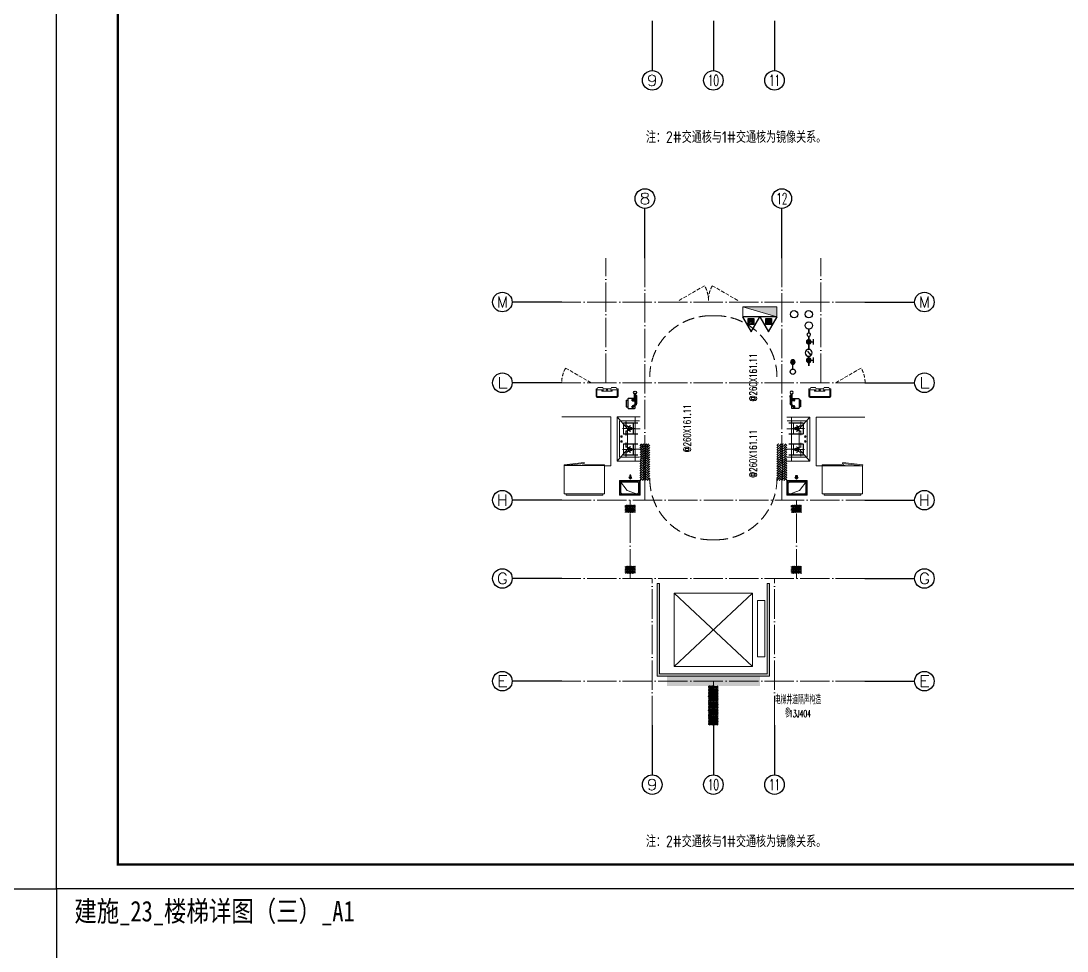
# Model space of a CAD drawing. Extents: x -518115 to 389031, y -231062 to 1628073.
# Drawn here: x 132100 to 153490, y -6181 to 12831 of the extents above; entities that cross this region are included whole.
import ezdxf
from ezdxf.enums import TextEntityAlignment as Align

# ---------------------------------------------------------------- set-up
doc = ezdxf.new("R2010")
doc.units = 0
doc.header["$LTSCALE"] = 1000
doc.header["$MEASUREMENT"] = 0
doc.linetypes.add('DASH', pattern=[0.35, 0.25, -0.1])
doc.linetypes.add('DOTE', pattern=[2.42, 2, -0.2, 0.02, -0.2])
for name, color, linetype, lineweight in [('3.5方案汇报，与郭总、侯月琴确定户型_t8$0$STAIR', 2, 'Continuous', 18), ('DOTE', 19, 'DOTE', 9), ('EQUIP_消火栓', 242, 'Continuous', 18), ('LVTRY', 1, 'Continuous', 13), ('PUB_HATCH', 8, 'Continuous', 9), ('STAIR', 2, 'Continuous', 18), ('WINDOW', 144, 'Continuous', 15), ('填充', 251, 'Continuous', 5), ('平面-空调预留孔', 173, 'Continuous', 15), ('立面-洞口示意', 152, 'Continuous', 13)]:
    doc.layers.add(name, color=color, linetype=linetype, lineweight=lineweight)
for name, color, linetype in [('AH-FURNITURE', 1, 'Continuous'), ('AXIS', 3, 'Continuous'), ('AXIS_TEXT', 4, 'Continuous'), ('EQUIP_地漏', 7, 'Continuous'), ('EQUIP_消防', 7, 'Continuous'), ('PUB_TEXT', 4, 'Continuous'), ('text', 7, 'Continuous'), ('VPIPE-凝结', 150, 'Continuous'), ('VPIPE-废水', 31, 'Continuous'), ('VPIPE-消防', 1, 'TG_X'), ('VPIPE-给水', 3, 'TG_J'), ('保温', 6, 'Continuous'), ('图框', 140, 'Continuous'), ('导图字', 7, 'Continuous'), ('建筑-排气道', 9, 'Continuous'), ('污水', 3, 'Continuous'), ('给水', 4, 'Continuous')]:
    doc.layers.add(name, color=color, linetype=linetype)
doc.layers.add('yichutu', color=7, linetype='Continuous', true_color=0xffffff, plot=False)
doc.styles.add('_TCH_AXIS', font='COMPLEX', dxfattribs={"bigfont": 'GBCBIG'})
doc.styles.add('_TCH_DIM', font='SIMPLEX.shx', dxfattribs={"width": 0.7, "bigfont": 'GBCBIG.shx'})
doc.styles.add('COMPLEX', font='COMPLEX')
doc.styles.get("Standard").update_dxf_attribs({"font": 'gbenor.shx', "bigfont": 'gbcbig.shx'})
doc.styles.add('TG_LINETYPE', font='SIMPLEX', dxfattribs={"width": 0.8, "height": 3, "bigfont": 'HZTXT'})
doc.styles.add('黑体', font='')
doc.styles.get('黑体').set_extended_font_data('SimHei')
doc.linetypes.add('TG_J', pattern='A,2,-0.22,["J",TG_LINETYPE,S=0.1,R=0,X=-0.18,Y=-0.15],0', length=2.22)
doc.linetypes.add('TG_X', pattern='A,4,-0.3,["X",TG_LINETYPE,S=0.1,R=0,X=-0.23,Y=-0.15],0', length=4.3)
pattern_1 = [(90, (-286858.231, -369288.734), (-16.49778, 1e-15), [9.525, -19.05]), (210, (-286858.231, -369288.734), (8.24889, -14.2874966), [9.525, -19.05]), (150, (-286858.231, -369279.209), (-8.24889, -14.2874966), [9.525, -19.05])]
pattern_2 = [(45, (-286858.23, -369288.734), (0, 47.4157523), [100.584, -33.528]), (135, (-286834.524, -369265.026), (3e-15, 47.4157523), [100.584, -33.528])]

# ---------------------------------------------------------------- blocks, each defined once
blk = doc.blocks.new('yct-841-594-84100-59399.9999999999-100-1000.0')
at = {"layer": 'yichutu', "color": 7, "true_color": 0xffffff}
blk.add_lwpolyline([(0, 0), (0, 59400), (84100, 59400), (84100, 0)], close=True, dxfattribs=at)
blk = doc.blocks.new('$TwtSys$00000434')
for p, q in [((-0.5, 0.5), (-0.5, -0.5)), ((-0.5, -0.5), (0.5, 0.5)), ((0.5, 0.5), (-0.5, 0.5)), ((0.5, -0.5), (0.5, 0.5)), ((-0.5, -0.5), (0.5, -0.5))]:
    blk.add_line(p, q)
blk.add_solid([(0.5, -0.5), (0.5, 0.5), (-0.5, -0.5)])
blk = doc.blocks.new('$TwtSys$00000546')
h = blk.add_hatch()
h.set_pattern_fill('ANSI31', color=1, scale=200, style=0)
h.set_pattern_definition([(45, (-38543.802, -6670.83), (-17.67767, 17.67767), [])])
h.paths.add_polyline_path([(-65, 174), (65, 174), (65, 44), (-65, 44)])
at = {"color": 1}
for points in [[(0, 344), (-198, 0), (198, 0)], [(-65, 174), (65, 174), (65, 44), (-65, 44)]]:
    blk.add_lwpolyline(points, close=True, dxfattribs=at)
blk = doc.blocks.new('A$C60D053AF')
at = {"layer": 'AH-FURNITURE', "color": 8}
for p, q in [((233, -90), (128, -90)), ((233, -110), (128, -110)), ((193, -71), (328, -71)), ((193, -91), (328, -91)), ((245, -129), (245, -122)), ((265, -129), (265, -122)), ((342, -97), (370, -143)), ((356, -83), (384, -129)), ((255, -281), (255, -251)), ((255, -281), (393, -281)), ((393, -281), (393, -251))]:
    blk.add_line(p, q, dxfattribs=at)
for points in [[(170, -68, 1), (170, -94), (193, -94), (193, -68)], [(234, -251), (414, -251, 0.414214), (424, -241), (424, -111, 0.414214), (414, -101), (234, -101, 0.414214), (224, -111), (224, -241, 0.414214)], [(268, -122), (268, -107, 0.414214), (248, -87), (233, -87), (233, -113), (242, -113), (242, -122)], [(242, -152, 1), (268, -152), (268, -129), (242, -129)], [(384, -161, 1), (402, -143), (386, -127), (368, -145)]]:
    blk.add_lwpolyline(points, format="xyb", close=True, dxfattribs=at)
for centre, radius in [((100, -100), 30), ((255, -152), 15), ((255, -152), 10), ((393, -152), 15), ((393, -152), 10)]:
    blk.add_circle(centre, radius, dxfattribs=at)
for radius in [40, 20]:
    blk.add_arc((328, -111), radius, 45, 90, dxfattribs=at)
blk = doc.blocks.new('A-Kitchen-7')
at = {"layer": 'LVTRY'}
for p, q in [((-519, 780), (-7, 834)), ((-4, 811), (-515, 756)), ((-29, 767), (-35, 806)), ((-7, 834), (-4, 811)), ((-515, 756), (-519, 780)), ((515, 756), (-515, 756)), ((-515, 756), (-515, 40)), ((-486, 761), (-485, 756)), ((-29, 767), (-112, 756)), ((515, 780), (0, 780)), ((0, 756), (0, 780)), ((515, 756), (515, 780)), ((515, 40), (515, 756)), ((-515, 40), (515, 40))]:
    blk.add_line(p, q, dxfattribs=at)
blk.add_lwpolyline([(-469, 40), (-469, 0), (469, 0), (469, 40)], close=True, dxfattribs=at)
blk = doc.blocks.new('*U70')
h = blk.add_hatch(color=5)
h.set_gradient(color1=(0, 0, 255), rotation=180, tint=1)
h.paths.add_polyline_path([(0, 0), (-6.35, -6.35), (-6.35, -2.159), (-15, -2.159), (-15, 2.159), (-6.35, 2.159), (-6.35, 6.35)])
at = {"color": 0, "linetype": 'Continuous'}
blk.add_lwpolyline([(0, 0), (-6.35, -6.35), (-6.35, -2.159), (-15, -2.159), (-15, 2.159), (-6.35, 2.159), (-6.35, 6.35)], close=True, dxfattribs=at)
blk = doc.blocks.new('sgrsefv')
at = {"layer": 'PUB_HATCH'}
blk.add_hatch(color=256, dxfattribs=at).paths.add_polyline_path([(1112933, 840916), (1112933, 840646), (1113073, 840646), (1113073, 840661), (1112968, 840661), (1112948, 840681), (1112948, 840881), (1112968, 840901), (1113288, 840901), (1113308, 840881), (1113308, 840681), (1113288, 840661), (1113183, 840661), (1113183, 840646), (1113323, 840646), (1113323, 840916)])
at = {"layer": 'LVTRY', "color": 1}
for p, q in [((1113073, 840661), (1113073, 840646)), ((1113183, 840661), (1113183, 840646))]:
    blk.add_line(p, q, dxfattribs=at)
for points in [[(1112918, 840931), (1113338, 840931), (1113338, 840631), (1112918, 840631)], [(1112933, 840916), (1113323, 840916), (1113323, 840646), (1112933, 840646)], [(1113288, 840661), (1112968, 840661), (1112948, 840681), (1112948, 840881), (1112968, 840901), (1113288, 840901), (1113308, 840881), (1113308, 840681), (1113288, 840661)]]:
    blk.add_lwpolyline(points, close=True, dxfattribs=at)
at = {"layer": '立面-洞口示意'}
blk.add_lwpolyline([(1112918, 840931), (1113182, 840837), (1113338, 840631)], dxfattribs=at)
at = {"layer": '建筑-排气道', "xscale": -5, "yscale": 5, "zscale": 5, "rotation": 270}
blk.add_blockref('*U70', (1113118, 840599), dxfattribs=at)
blk = doc.blocks.new('FRSDFDGDGDRGDR')
at = {"layer": '平面-空调预留孔'}
for p, q in [((699612, 775044), (699612, 775441)), ((699619, 775448), (699746, 775448)), ((699746, 775448), (699746, 775355)), ((699720, 775342), (699720, 775143)), ((699727, 775349), (699740, 775349)), ((699746, 775037), (699619, 775037)), ((699727, 775136), (699740, 775136)), ((699746, 775130), (699746, 775037))]:
    blk.add_line(p, q, dxfattribs=at)
blk.add_lwpolyline([(699766, 775167), (699793, 775154), (699793, 775057), (699766, 775044), (699766, 775018), (699619, 775018, -0.414214), (699593, 775044), (699593, 775441, -0.414214), (699619, 775468), (699766, 775468), (699766, 775441), (699793, 775428), (699793, 775332), (699766, 775318)], format="xyb", close=True, dxfattribs=at)
for centre, radius in [((699740, 775243), 15.8), ((699740, 775332), 10.6), ((699740, 775154), 10.6)]:
    blk.add_circle(centre, radius, dxfattribs=at)
for centre, start, end in [((699619, 775441), 90, 180), ((699727, 775342), 90, 180), ((699740, 775355), 270, 360), ((699619, 775044), 180, 270), ((699727, 775143), 180, 270), ((699740, 775130), 0, 90)]:
    blk.add_arc(centre, 6.6, start, end, dxfattribs=at)
blk = doc.blocks.new('A$C2705576B')
at = {"layer": '给水'}
h = blk.add_hatch(color=256, dxfattribs=at)
edge = h.paths.add_edge_path()
edge.add_arc((417, -1741), 47.2, 0, 360)
h = blk.add_hatch(color=256, dxfattribs=at)
edge = h.paths.add_edge_path()
edge.add_arc((795, -1741), 47.2, 0, 360)
for p, q in [((363, -1645), (472, -1645)), ((417, -1741), (417, -1645)), ((601, -1768), (525, -1704)), ((525, -1704), (564, -1715)), ((740, -1645), (849, -1645)), ((795, -1741), (795, -1645))]:
    blk.add_line(p, q, dxfattribs=at)
at = {"layer": '给水', "const_width": 35.4}
for points in [[(499, -1741), (302, -1741)], [(903, -1741), (641, -1741)], [(1053, -1741), (978, -1741)]]:
    blk.add_lwpolyline(points, dxfattribs=at)
at = {"layer": '给水'}
for centre, radius in [((417, -1741), 47.2), ((570, -1741), 70.8), ((795, -1741), 47.2), ((941, -1741), 37.5)]:
    blk.add_circle(centre, radius, dxfattribs=at)
blk = doc.blocks.new('$TwtSys$00000141')
at = {"color": 1}
for p, q in [((-47, 4), (-5, 46)), ((-47, 4), (-5, 46)), ((-44, -18), (18, 44)), ((-44, -18), (18, 44)), ((-33, -33), (33, 33)), ((-33, -33), (33, 33)), ((-16, -44), (44, 16)), ((-16, -44), (44, 16)), ((6, -46), (46, -6)), ((6, -46), (46, -6))]:
    blk.add_line(p, q, dxfattribs=at)
blk.add_circle((0, 0), 47, dxfattribs=at)
blk.add_circle((0, 0), 47, dxfattribs=at)
blk = doc.blocks.new('_AXISO')
blk.add_circle((0, 0), 0.5)
at = {"layer": 'AXIS_TEXT', "style": 'COMPLEX', "width": 1.041667}
blk.add_attdef('A', text='', height=0.56, dxfattribs=at).set_placement((-0.25, -0.28), (0.25, -0.28), align=Align.FIT)
blk = doc.blocks.new('A$C549D2611')
at = {"layer": '图框'}
blk.add_lwpolyline([(0, 0), (42050, 0), (42050, -29700), (0, -29700)], close=True, dxfattribs=at)
blk.add_lwpolyline([(0, 0), (42050, 0), (42050, -29700), (0, -29700)], close=True, dxfattribs=at)
at = {"layer": '图框', "const_width": 50}
blk.add_lwpolyline([(41550, -29200), (41550, -500), (1250, -500), (1250, -29200)], close=True, dxfattribs=at)

msp = doc.modelspace()

# ---------------------------------------------------------------- hatches: boundary and pattern name
at = {"layer": '保温', "linetype": 'ByBlock', "ltscale": 10}
h = msp.add_hatch(dxfattribs=at)
h.set_pattern_fill('AR-HBONE', color=251, scale=55)
h.set_pattern_definition(pattern_2)
h.paths.add_polyline_path([(144758.2, 3435.3), (144958.2, 3435.3), (144958.4, 4185), (144758.4, 4185)])
h = msp.add_hatch(dxfattribs=at)
h.set_pattern_fill('AR-HBONE', color=251, scale=55)
h.set_pattern_definition(pattern_2)
h.paths.add_polyline_path([(147758.3, 3435.3), (147558.3, 3435.3), (147558.2, 4185), (147758.2, 4185)])
at = {"layer": '保温', "linetype": 'Continuous', "ltscale": 10}
h = msp.add_hatch(dxfattribs=at)
h.set_pattern_fill('HEX', color=251, scale=10, angle=90, style=0)
h.set_pattern_definition(pattern_1)
h.paths.add_polyline_path([(144458.3, 2785), (144658.3, 2785), (144658.4, 2935), (144458.4, 2935)])
h = msp.add_hatch(dxfattribs=at)
h.set_pattern_fill('HEX', color=251, scale=10, angle=90, style=0)
h.set_pattern_definition(pattern_1)
h.paths.add_polyline_path([(148058.3, 2785), (147858.3, 2785), (147858.2, 2935), (148058.2, 2935)])
h = msp.add_hatch(dxfattribs=at)
h.set_pattern_fill('HEX', color=251, scale=10, angle=90, style=0)
h.set_pattern_definition(pattern_1)
h.paths.add_polyline_path([(144458.3, 1535), (144658.3, 1535), (144658.4, 1685), (144458.4, 1685)])
h = msp.add_hatch(dxfattribs=at)
h.set_pattern_fill('HEX', color=251, scale=10, angle=90, style=0)
h.set_pattern_definition(pattern_1)
h.paths.add_polyline_path([(148058.3, 1535), (147858.3, 1535), (147858.2, 1685), (148058.2, 1685)])
h = msp.add_hatch(dxfattribs=at)
h.set_pattern_fill('HEX', color=251, scale=10, angle=90, style=0)
h.set_pattern_definition([(90, (-357624.123, -520913.47), (-16.49778, 1e-15), [9.525, -19.05]), (210, (-357624.123, -520913.47), (8.24889, -14.2874966), [9.525, -19.05]), (150, (-357624.123, -520903.945), (-8.24889, -14.2874966), [9.525, -19.05])])
h.paths.add_polyline_path([(147208.3, -765), (147208.3, -565), (145308.3, -565), (145308.3, -765)])
h = msp.add_hatch(dxfattribs=at)
h.set_pattern_fill('HEX', color=251, scale=10, angle=90, style=0)
h.set_pattern_definition([(90, (-357624.123, -521413.47), (-16.49778, 1e-15), [9.525, -19.05]), (210, (-357624.123, -521413.47), (8.24889, -14.2874966), [9.525, -19.05]), (150, (-357624.123, -521403.945), (-8.24889, -14.2874966), [9.525, -19.05])])
h.paths.add_polyline_path([(146158.4, -1565), (146358.4, -1565), (146358.4, -765), (146158.4, -765)])
at = {"layer": '填充'}
h = msp.add_hatch(dxfattribs=at)
h.set_pattern_fill('隔热材料02', color=256, scale=100, style=0)
h.set_pattern_definition([(0, (-1027950.05, -609303.637), (0, 50), []), (0, (-1027950.05, -609286.97), (0, 50), []), (270, (-1027906.31, -609278.34), (50, -9e-15), [5.01775, -44.98225]), (270, (-1027943.767, -609278.34), (50, -9e-15), [5.01775, -44.98225]), (90, (-1027918.255, -609312.27), (-50, 3e-15), [5.01775, -44.98225]), (90, (-1027931.82, -609312.27), (-50, 3e-15), [5.01775, -44.98225]), (180, (-1027900.025, -609320.303), (-6e-15, -50), [50.02425, 0.02425]), (135, (-1027913.983, -609317.795), (3e-15, 49.99987405), [4.268, -66.44275]), (116.56505, (-1027867, -609314.777), (0.00011283, 49.99993342), [2.805, -108.9985]), (116.56505, (-1027917, -609314.777), (0.00011283, 49.99993342), [2.805, -108.9985]), (153.43495, (-1027858.965, -609320.303), (-0.0001128, 49.9999334), [5.61, -106.1935]), (153.43495, (-1027908.965, -609320.303), (-0.0001128, 49.9999334), [5.61, -106.1935]), (63.43495, (-1027868.255, -609307.25), (-0.00011283, 49.99993342), [26.714, -85.0895]), (63.43495, (-1027918.255, -609307.25), (-0.00011283, 49.99993342), [26.714, -85.0895]), (116.56505, (-1027856.308, -609278.339), (0.00011283, 49.99993342), [2.805, -108.9985]), (116.56505, (-1027906.308, -609278.339), (0.00011283, 49.99993342), [2.805, -108.9985]), (135, (-1027907.563, -609275.83), (3e-15, 49.99987405), [4.268, -66.44275]), (153.43495, (-1027860.58, -609272.81), (-0.0001128, 49.9999334), [5.61, -106.1935]), (153.43495, (-1027910.58, -609272.81), (-0.0001128, 49.9999334), [5.61, -106.1935]), (45, (-1027942.512, -609275.83), (0, 49.99987405), [4.268, -66.44275]), (63.43495, (-1027893.767, -609278.339), (-0.00011283, 49.99993342), [2.805, -108.9985]), (63.43495, (-1027943.767, -609278.339), (-0.00011283, 49.99993342), [2.805, -108.9985]), (26.56505, (-1027889.495, -609272.81), (0.0001128, 49.9999334), [5.61, -106.1935]), (26.56505, (-1027939.495, -609272.81), (0.0001128, 49.9999334), [5.61, -106.1935]), (116.56505, (-1027881.82, -609307.25), (0.00011283, 49.99993342), [26.714, -85.0895]), (116.56505, (-1027931.82, -609307.25), (0.00011283, 49.99993342), [26.714, -85.0895]), (45, (-1027936.092, -609317.795), (0, 49.99987405), [4.268, -66.44275]), (63.43495, (-1027883.074, -609314.777), (-0.00011283, 49.99993342), [2.805, -108.9985]), (63.43495, (-1027933.074, -609314.777), (-0.00011283, 49.99993342), [2.805, -108.9985]), (26.56505, (-1027891.11, -609320.303), (0.0001128, 49.9999334), [5.61, -106.1935]), (26.56505, (-1027941.11, -609320.303), (0.0001128, 49.9999334), [5.61, -106.1935])])
h.paths.add_polyline_path([(147358.3, 1335), (147408.3, 1335), (147408.3, -565), (145108.3, -565), (145108.3, 1335), (145158.3, 1335), (145158.3, -515), (147358.3, -515)])

# ---------------------------------------------------------------- linework, layer by layer
at = {"layer": '3.5方案汇报，与郭总、侯月琴确定户型_t8$0$STAIR'}
for p, q in [((147058.3, 1135), (145458.3, -365)), ((145458.3, 1135), (147058.3, -365))]:
    msp.add_line(p, q, dxfattribs=at)
for points in [[(145458.3, -365), (145458.3, 1135), (147058.3, 1135), (147058.3, -365)], [(147158.3, -165), (147158.3, 985), (147308.3, 985), (147308.3, -165)]]:
    msp.add_lwpolyline(points, close=True, dxfattribs=at)
at = {"layer": 'AXIS'}
for p, q in [((145008.3, 12830.8), (145008.3, 11816.2)), ((146257.9, 12830.8), (146257.9, 11816.2)), ((147508.3, 12830.8), (147508.3, 11816.2)), ((144858.3, 7985), (144858.3, 8999.6)), ((147658.3, 7985), (147658.3, 8999.6)), ((143158.3, 7085), (142143.7, 7085)), ((149358.3, 7085), (150373, 7085)), ((143158.3, 5435), (142143.7, 5435)), ((149358.3, 5435), (150373, 5435)), ((143158.3, 3035.3), (142143.7, 3035.3)), ((149358.3, 3035.3), (150373, 3035.3)), ((143158.3, 1435), (142143.7, 1435)), ((149358.3, 1435), (150373, 1435)), ((143158.3, -665), (142143.7, -665)), ((149358.3, -665), (150373, -665)), ((145008.3, -1565), (145008.3, -2579.6)), ((146257.9, -1565), (146257.9, -2579.6)), ((147508.3, -1565), (147508.3, -2579.6))]:
    msp.add_line(p, q, dxfattribs=at)
at = {"layer": 'DOTE', "linetype": 'DOTE', "ltscale": 0.3}
for p, q in [((144058.3, 5435), (144058.3, 7985)), ((144858.3, 3035.3), (144858.3, 7985)), ((147658.3, 3035.3), (147658.3, 7985)), ((148458.3, 5435), (148458.3, 7985)), ((149358.3, 7085), (143158.3, 7085)), ((149358.3, 5435), (143158.3, 5435)), ((143158.3, 3035.3), (149358.3, 3035.3)), ((144558.3, 1435), (144558.3, 3035)), ((147958.3, 1435), (147958.3, 3035)), ((149358.3, 1435), (143158.3, 1435)), ((145008.3, -1565), (145008.3, 1435)), ((147508.3, -1565), (147508.3, 1435)), ((149358.3, -665), (143158.3, -665)), ((146258.3, -665), (146258.3, -1565))]:
    msp.add_line(p, q, dxfattribs=at)
at = {"layer": 'LVTRY', "color": 251}
for p, q in [((144504.1, 4492.6), (144288.1, 4735.6)), ((144758.3, 4735.6), (144288.1, 4735.6)), ((144288.1, 4735.6), (144288.1, 3835.6)), ((144658.3, 3835.6), (144658.3, 4735.6)), ((147758.3, 4735), (148228.6, 4735)), ((147858.3, 3835), (147858.3, 4735)), ((148012.6, 4492), (148228.6, 4735)), ((148228.6, 4735), (148228.6, 3835)), ((144758.3, 4492.6), (144504.1, 4492.6)), ((144504.1, 4492.6), (144504.1, 4077.5)), ((147758.3, 4492), (148012.6, 4492)), ((148012.6, 4492), (148012.6, 4076.9)), ((144288.1, 3835.6), (144504.1, 4077.5)), ((144504.1, 4077.5), (144758.3, 4077.5)), ((148012.6, 4076.9), (147758.3, 4076.9)), ((148228.6, 3835), (148012.6, 4076.9)), ((144288.1, 3835.6), (144758.3, 3835.6)), ((148228.6, 3835), (147758.3, 3835))]:
    msp.add_line(p, q, dxfattribs=at)
at = {"layer": 'LVTRY'}
for p, q in [((144338.3, 3925.6), (144338.3, 4645.6)), ((144348.3, 4655.6), (144748.3, 4655.6)), ((144398.3, 4502.8), (144525.8, 4502.8)), ((144398.3, 4498.3), (144398.3, 4502.8)), ((144525.8, 4498.3), (144398.3, 4498.3)), ((144418.3, 4605.6), (144418.3, 4395.6)), ((144423.3, 4605.6), (144423.3, 4395.6)), ((144713.3, 4615.6), (144428.3, 4615.6)), ((144713.3, 4610.6), (144428.3, 4610.6)), ((144468.6, 4635.6), (144468.6, 4545.6)), ((144473.1, 4635.6), (144468.6, 4635.6)), ((144468.6, 4545.6), (144473.1, 4545.6)), ((144473.1, 4545.6), (144473.1, 4635.6)), ((144643.3, 4502.8), (144515.8, 4502.8)), ((144515.8, 4502.8), (144515.8, 4498.3)), ((144515.8, 4498.3), (144643.3, 4498.3)), ((144525.8, 4502.8), (144525.8, 4498.3)), ((144618.3, 4395.6), (144618.3, 4605.6)), ((144623.3, 4395.6), (144623.3, 4605.6)), ((144643.3, 4498.3), (144643.3, 4502.8)), ((144658.3, 4645.6), (144658.3, 3925.6)), ((144658.3, 4077.5), (144658.3, 4492.6)), ((148168.3, 4655), (147768.3, 4655)), ((147803.3, 4615), (148088.3, 4615)), ((147803.3, 4610), (148088.3, 4610)), ((147858.3, 4645), (147858.3, 3925)), ((147858.3, 4076.9), (147858.3, 4492)), ((147873.3, 4502.2), (148000.8, 4502.2)), ((147873.3, 4497.7), (147873.3, 4502.2)), ((148000.8, 4497.7), (147873.3, 4497.7)), ((147893.3, 4395), (147893.3, 4605)), ((147898.3, 4395), (147898.3, 4605)), ((148118.3, 4502.2), (147990.8, 4502.2)), ((147990.8, 4502.2), (147990.8, 4497.7)), ((147990.8, 4497.7), (148118.3, 4497.7)), ((148000.8, 4502.2), (148000.8, 4497.7)), ((148043.6, 4545), (148043.6, 4635)), ((148043.6, 4635), (148048.1, 4635)), ((148048.1, 4545), (148043.6, 4545)), ((148048.1, 4635), (148048.1, 4545)), ((148093.3, 4605), (148093.3, 4395)), ((148098.3, 4605), (148098.3, 4395)), ((148118.3, 4497.7), (148118.3, 4502.2)), ((148178.3, 3925), (148178.3, 4645)), ((144358.9, 4335.6), (144397.7, 4335.6)), ((144378.3, 4316.2), (144378.3, 4355)), ((144428.3, 4390.6), (144713.3, 4390.6)), ((144428.3, 4385.6), (144713.3, 4385.6)), ((144468.6, 4365.6), (144468.6, 4455.6)), ((144468.6, 4455.6), (144473.1, 4455.6)), ((144473.1, 4365.6), (144468.6, 4365.6)), ((144473.1, 4455.6), (144473.1, 4365.6)), ((148088.3, 4390), (147803.3, 4390)), ((148088.3, 4385), (147803.3, 4385)), ((148048.1, 4455), (148043.6, 4455)), ((148043.6, 4455), (148043.6, 4365)), ((148043.6, 4365), (148048.1, 4365)), ((148048.1, 4365), (148048.1, 4455)), ((148157.7, 4335), (148119, 4335)), ((148138.3, 4315.6), (148138.3, 4354.4)), ((144358.9, 4235.6), (144397.7, 4235.6)), ((144378.3, 4216.2), (144378.3, 4255)), ((144525.8, 4072.8), (144398.3, 4072.8)), ((144398.3, 4072.8), (144398.3, 4068.3)), ((144398.3, 4068.3), (144525.8, 4068.3)), ((144418.3, 3965.6), (144418.3, 4175.6)), ((144423.3, 3965.6), (144423.3, 4175.6)), ((144428.3, 4185.6), (144713.3, 4185.6)), ((144428.3, 4180.6), (144713.3, 4180.6)), ((144468.6, 4205.6), (144468.6, 4115.6)), ((144473.1, 4205.6), (144468.6, 4205.6)), ((144468.6, 4115.6), (144473.1, 4115.6)), ((144473.1, 4115.6), (144473.1, 4205.6)), ((144515.8, 4068.3), (144515.8, 4072.8)), ((144515.8, 4072.8), (144643.3, 4072.8)), ((144643.3, 4068.3), (144515.8, 4068.3)), ((144525.8, 4068.3), (144525.8, 4072.8)), ((144618.3, 4175.6), (144618.3, 3965.6)), ((144623.3, 4175.6), (144623.3, 3965.6)), ((144643.3, 4072.8), (144643.3, 4068.3)), ((148088.3, 4185), (147803.3, 4185)), ((148088.3, 4180), (147803.3, 4180)), ((148000.8, 4072.2), (147873.3, 4072.2)), ((147873.3, 4072.2), (147873.3, 4067.7)), ((147873.3, 4067.7), (148000.8, 4067.7)), ((147893.3, 4175), (147893.3, 3965)), ((147898.3, 4175), (147898.3, 3965)), ((147990.8, 4067.7), (147990.8, 4072.2)), ((147990.8, 4072.2), (148118.3, 4072.2)), ((148118.3, 4067.7), (147990.8, 4067.7)), ((148000.8, 4067.7), (148000.8, 4072.2)), ((148043.6, 4115), (148043.6, 4205)), ((148043.6, 4205), (148048.1, 4205)), ((148048.1, 4115), (148043.6, 4115)), ((148048.1, 4205), (148048.1, 4115)), ((148093.3, 3965), (148093.3, 4175)), ((148098.3, 3965), (148098.3, 4175)), ((148118.3, 4072.2), (148118.3, 4067.7)), ((148157.7, 4235), (148119, 4235)), ((148138.3, 4215.6), (148138.3, 4254.4)), ((144748.3, 3915.6), (144348.3, 3915.6)), ((144713.3, 3960.6), (144428.3, 3960.6)), ((144713.3, 3955.6), (144428.3, 3955.6)), ((144468.6, 3935.6), (144468.6, 4025.6)), ((144468.6, 4025.6), (144473.1, 4025.6)), ((144473.1, 3935.6), (144468.6, 3935.6)), ((144473.1, 4025.6), (144473.1, 3935.6)), ((147768.3, 3915), (148168.3, 3915)), ((147803.3, 3960), (148088.3, 3960)), ((147803.3, 3955), (148088.3, 3955)), ((148048.1, 4025), (148043.6, 4025)), ((148043.6, 4025), (148043.6, 3935)), ((148043.6, 3935), (148048.1, 3935)), ((148048.1, 3935), (148048.1, 4025))]:
    msp.add_line(p, q, dxfattribs=at)
for points in [[(144032.3, 3735.6), (144158.3, 3735.6), (144158.3, 4735.6), (143158.3, 4735.6)], [(148484.3, 3735), (148358.3, 3735), (148358.3, 4735), (149358.3, 4735)]]:
    msp.add_lwpolyline(points, dxfattribs=at)
for centre, radius in [((144570.8, 4500.6), 29.7), ((144570.8, 4500.6), 11.7), ((147945.8, 4500), 29.7), ((147945.8, 4500), 11.7), ((144378.3, 4335.6), 17), ((148138.3, 4335), 17), ((144378.3, 4235.6), 17), ((144570.8, 4070.6), 29.7), ((144570.8, 4070.6), 11.7), ((147945.8, 4070), 29.7), ((147945.8, 4070), 11.7), ((148138.3, 4235), 17)]:
    msp.add_circle(centre, radius, dxfattribs=at)
for centre, radius, start, end in [((144348.3, 4645.6), 10, 90, 180), ((144428.3, 4605.6), 10, 90, 180), ((144428.3, 4605.6), 5, 90, 180), ((144470.8, 4500.6), 56.7, 2.27424, 87.72576), ((144470.8, 4500.6), 52.2, 2.47041, 87.52959), ((144470.8, 4500.6), 56.7, 272.27424, 357.72576), ((144470.8, 4500.6), 52.2, 272.47041, 357.52959), ((144570.8, 4500.6), 56.7, 92.27424, 177.72576), ((144570.8, 4500.6), 56.7, 182.27424, 267.72576), ((144570.8, 4500.6), 52.2, 92.47041, 177.52959), ((144570.8, 4500.6), 52.2, 182.47041, 267.52959), ((144613.3, 4605.6), 10, 0, 90), ((144613.3, 4605.6), 5, 0, 90), ((144648.3, 4645.6), 10, 0, 90), ((147868.3, 4645), 10, 90, 180), ((147903.3, 4605), 10, 90, 180), ((147903.3, 4605), 5, 90, 180), ((147945.8, 4500), 56.7, 2.27424, 87.72576), ((147945.8, 4500), 52.2, 2.47041, 87.52959), ((147945.8, 4500), 56.7, 272.27424, 357.72576), ((147945.8, 4500), 52.2, 272.47041, 357.52959), ((148045.8, 4500), 56.7, 92.27424, 177.72576), ((148045.8, 4500), 56.7, 182.27424, 267.72576), ((148045.8, 4500), 52.2, 92.47041, 177.52959), ((148045.8, 4500), 52.2, 182.47041, 267.52959), ((148088.3, 4605), 10, 0, 90), ((148088.3, 4605), 5, 0, 90), ((148168.3, 4645), 10, 0, 90), ((144428.3, 4395.6), 10, 180, 270), ((144428.3, 4395.6), 5, 180, 270), ((144613.3, 4395.6), 5, 270, 0), ((144613.3, 4395.6), 10, 270, 0), ((147903.3, 4395), 10, 180, 270), ((147903.3, 4395), 5, 180, 270), ((148088.3, 4395), 5, 270, 0), ((148088.3, 4395), 10, 270, 0), ((144428.3, 4175.6), 10, 90, 180), ((144428.3, 4175.6), 5, 90, 180), ((144470.8, 4070.6), 56.7, 2.27424, 87.72576), ((144470.8, 4070.6), 52.2, 2.47041, 87.52959), ((144470.8, 4070.6), 56.7, 272.27424, 357.72576), ((144470.8, 4070.6), 52.2, 272.47041, 357.52959), ((144570.8, 4070.6), 56.7, 92.27424, 177.72576), ((144570.8, 4070.6), 56.7, 182.27424, 267.72576), ((144570.8, 4070.6), 52.2, 92.47041, 177.52959), ((144570.8, 4070.6), 52.2, 182.47041, 267.52959), ((144613.3, 4175.6), 10, 0, 90), ((144613.3, 4175.6), 5, 0, 90), ((147903.3, 4175), 10, 90, 180), ((147903.3, 4175), 5, 90, 180), ((147945.8, 4070), 56.7, 2.27424, 87.72576), ((147945.8, 4070), 52.2, 2.47041, 87.52959), ((147945.8, 4070), 56.7, 272.27424, 357.72576), ((147945.8, 4070), 52.2, 272.47041, 357.52959), ((148045.8, 4070), 56.7, 92.27424, 177.72576), ((148045.8, 4070), 56.7, 182.27424, 267.72576), ((148045.8, 4070), 52.2, 92.47041, 177.52959), ((148045.8, 4070), 52.2, 182.47041, 267.52959), ((148088.3, 4175), 10, 0, 90), ((148088.3, 4175), 5, 0, 90), ((144348.3, 3925.6), 10, 180, 270), ((144428.3, 3965.6), 10, 180, 270), ((144428.3, 3965.6), 5, 180, 270), ((144613.3, 3965.6), 5, 270, 0), ((144613.3, 3965.6), 10, 270, 0), ((144648.3, 3925.6), 10, 270, 0), ((147868.3, 3925), 10, 180, 270), ((147903.3, 3965), 10, 180, 270), ((147903.3, 3965), 5, 180, 270), ((148088.3, 3965), 5, 270, 0), ((148088.3, 3965), 10, 270, 0), ((148168.3, 3925), 10, 270, 0)]:
    msp.add_arc(centre, radius, start, end, dxfattribs=at)
at = {"layer": 'STAIR', "color": 251, "linetype": 'DASH'}
for points in [[(144958.3, 5555, -0.4142136), (146208.3, 6805), (146308.3, 6805, -0.4142136), (147558.3, 5555)], [(144958.3, 3475, 0.4142136), (146208.3, 2225), (146308.3, 2225, 0.4142136), (147558.3, 3475)]]:
    msp.add_lwpolyline(points, format="xyb", dxfattribs=at)
at = {"layer": 'text', "color": 2}
msp.add_lwpolyline([(132830.5, -22718.3), (101830.5, -22718.3), (101830.5, -4909.9), (132830.5, -4909.9)], close=True, dxfattribs=at)
at = {"layer": 'VPIPE-凝结'}
msp.add_line((147883.3, 5715), (147883.3, 5813), dxfattribs=at)
at = {"layer": 'VPIPE-废水'}
msp.add_circle((147883.3, 5660), 55, dxfattribs=at)
at = {"layer": 'VPIPE-消防', "linetype": 'Continuous'}
msp.add_circle((147908.3, 6835), 75, dxfattribs=at)
at = {"layer": 'VPIPE-给水', "linetype": 'Continuous'}
for centre in [(148208.3, 6835), (148208.3, 6605)]:
    msp.add_circle(centre, 75, dxfattribs=at)
at = {"layer": 'WINDOW', "color": 250, "linetype": 'DASH', "ltscale": 0.3}
for points in [[(145558.3, 7118.3), (146078, 7418.3, -0.1316523), (146158.3, 7118.3)], [(146756.5, 7118.3), (146236.9, 7418.3, 0.1316523), (146156.5, 7118.3)], [(143756.5, 5435), (143236.9, 5735, 0.1316523), (143156.5, 5435)], [(148760.2, 5435), (149279.8, 5735, -0.1316523), (149360.2, 5435)], [(149358.3, 5436.1, 0.0004569), (149358.3, 5435)]]:
    msp.add_lwpolyline(points, format="xyb", dxfattribs=at)
at = {"layer": '填充'}
msp.add_lwpolyline([(147358.3, 1335), (147408.3, 1335), (147408.3, -565), (145108.3, -565), (145108.3, 1335), (145158.3, 1335), (145158.3, -515), (147358.3, -515)], close=True, dxfattribs=at)

# ---------------------------------------------------------------- block references
msp.add_blockref('A$C549D2611', (132830.5, 24790.1))
at = {"xscale": -1}
for name, p, rotation in [('FRSDFDGDGDRGDR', (-631159.2, -694456.9), 270), ('A$C60D053AF', (147758.3, 5335), 90), ('sgrsefv', (-965159.9, 844066.6), 180)]:
    msp.add_blockref(name, p, dxfattribs=dict(at, rotation=rotation))
for name, p, rotation in [('A$C60D053AF', (144758.3, 5335.6), 270), ('FRSDFDGDGDRGDR', (923675.9, -694457.5), 90.00000000000001), ('sgrsefv', (1257676.6, 844067.2), 180)]:
    msp.add_blockref(name, p, dxfattribs=dict(rotation=rotation))
at = {"layer": 'AXIS'}
ref = msp.add_blockref('_AXISO', (145008.3, 11616.2), dxfattribs=dict(at, xscale=400, yscale=400, zscale=400))
ref.add_attrib('A', '9', dxfattribs={"layer": 'AXIS_TEXT', "height": 226.3, "style": '_TCH_AXIS', "width": 1.5}).set_placement((144895.2, 11503.1), (145121.5, 11503.1), align=Align.FIT)
ref = msp.add_blockref('_AXISO', (146257.9, 11616.2), dxfattribs=dict(at, xscale=400, yscale=400, zscale=400))
ref.add_attrib('A', '10', dxfattribs={"layer": 'AXIS_TEXT', "height": 226.27, "style": '_TCH_AXIS', "width": 0.724138}).set_placement((146144.7, 11503.1), (146371, 11503.1), align=Align.FIT)
ref = msp.add_blockref('_AXISO', (147508.3, 11616.2), dxfattribs=dict(at, xscale=400, yscale=400, zscale=400))
ref.add_attrib('A', '11', dxfattribs={"layer": 'AXIS_TEXT', "height": 226.27, "style": '_TCH_AXIS', "width": 0.875}).set_placement((147395.2, 11503.1), (147621.5, 11503.1), align=Align.FIT)
ref = msp.add_blockref('_AXISO', (144858.3, 9199.6), dxfattribs=dict(at, xscale=400, yscale=400, zscale=400))
ref.add_attrib('A', '8', dxfattribs={"layer": 'AXIS_TEXT', "height": 226.3, "style": '_TCH_AXIS', "width": 1.5}).set_placement((144745.2, 9086.5), (144971.5, 9086.5), align=Align.FIT)
ref = msp.add_blockref('_AXISO', (147658.3, 9199.6), dxfattribs=dict(at, xscale=400, yscale=400, zscale=400))
ref.add_attrib('A', '12', dxfattribs={"layer": 'AXIS_TEXT', "height": 226.27, "style": '_TCH_AXIS', "width": 0.724138}).set_placement((147545.2, 9086.5), (147771.5, 9086.5), align=Align.FIT)
ref = msp.add_blockref('_AXISO', (141943.7, 7085), dxfattribs=dict(at, xscale=400, yscale=400, zscale=400))
ref.add_attrib('A', 'M', dxfattribs={"layer": 'AXIS_TEXT', "height": 226.3, "style": '_TCH_AXIS'}).set_placement((141830.6, 6971.9), (142056.9, 6971.9), align=Align.FIT)
ref = msp.add_blockref('_AXISO', (150573, 7085), dxfattribs=dict(at, xscale=400, yscale=400, zscale=400))
ref.add_attrib('A', 'M', dxfattribs={"layer": 'AXIS_TEXT', "height": 226.3, "style": '_TCH_AXIS'}).set_placement((150459.8, 6971.9), (150686.1, 6971.9), align=Align.FIT)
ref = msp.add_blockref('_AXISO', (141943.7, 5435), dxfattribs=dict(at, xscale=400, yscale=400, zscale=400))
ref.add_attrib('A', 'L', dxfattribs={"layer": 'AXIS_TEXT', "height": 226.3, "style": '_TCH_AXIS', "width": 1.4}).set_placement((141830.6, 5321.9), (142056.9, 5321.9), align=Align.FIT)
ref = msp.add_blockref('_AXISO', (150573, 5435), dxfattribs=dict(at, xscale=400, yscale=400, zscale=400))
ref.add_attrib('A', 'L', dxfattribs={"layer": 'AXIS_TEXT', "height": 226.3, "style": '_TCH_AXIS', "width": 1.4}).set_placement((150459.8, 5321.9), (150686.1, 5321.9), align=Align.FIT)
ref = msp.add_blockref('_AXISO', (141943.7, 3035.3), dxfattribs=dict(at, xscale=400, yscale=400, zscale=400))
ref.add_attrib('A', 'H', dxfattribs={"layer": 'AXIS_TEXT', "height": 226.3, "style": '_TCH_AXIS', "width": 1.05}).set_placement((141830.6, 2922.1), (142056.9, 2922.1), align=Align.FIT)
ref = msp.add_blockref('_AXISO', (150573, 3035.3), dxfattribs=dict(at, xscale=400, yscale=400, zscale=400))
ref.add_attrib('A', 'H', dxfattribs={"layer": 'AXIS_TEXT', "height": 226.3, "style": '_TCH_AXIS', "width": 1.05}).set_placement((150459.8, 2922.1), (150686.1, 2922.1), align=Align.FIT)
ref = msp.add_blockref('_AXISO', (141943.7, 1435), dxfattribs=dict(at, xscale=400, yscale=400, zscale=400))
ref.add_attrib('A', 'G', dxfattribs={"layer": 'AXIS_TEXT', "height": 226.3, "style": '_TCH_AXIS', "width": 1.166667}).set_placement((141830.6, 1321.9), (142056.9, 1321.9), align=Align.FIT)
ref = msp.add_blockref('_AXISO', (150573, 1435), dxfattribs=dict(at, xscale=400, yscale=400, zscale=400))
ref.add_attrib('A', 'G', dxfattribs={"layer": 'AXIS_TEXT', "height": 226.3, "style": '_TCH_AXIS', "width": 1.166667}).set_placement((150459.8, 1321.9), (150686.1, 1321.9), align=Align.FIT)
ref = msp.add_blockref('_AXISO', (141943.7, -665), dxfattribs=dict(at, xscale=400, yscale=400, zscale=400))
ref.add_attrib('A', 'E', dxfattribs={"layer": 'AXIS_TEXT', "height": 226.3, "style": '_TCH_AXIS', "width": 1.3125}).set_placement((141830.6, -778.1), (142056.9, -778.1), align=Align.FIT)
ref = msp.add_blockref('_AXISO', (150573, -665), dxfattribs=dict(at, xscale=400, yscale=400, zscale=400))
ref.add_attrib('A', 'E', dxfattribs={"layer": 'AXIS_TEXT', "height": 226.3, "style": '_TCH_AXIS', "width": 1.3125}).set_placement((150459.8, -778.1), (150686.1, -778.1), align=Align.FIT)
ref = msp.add_blockref('_AXISO', (145008.3, -2779.6), dxfattribs=dict(at, xscale=400, yscale=400, zscale=400))
ref.add_attrib('A', '9', dxfattribs={"layer": 'AXIS_TEXT', "height": 226.3, "style": '_TCH_AXIS', "width": 1.5}).set_placement((144895.2, -2892.8), (145121.5, -2892.8), align=Align.FIT)
ref = msp.add_blockref('_AXISO', (146257.9, -2779.6), dxfattribs=dict(at, xscale=400, yscale=400, zscale=400))
ref.add_attrib('A', '10', dxfattribs={"layer": 'AXIS_TEXT', "height": 226.27, "style": '_TCH_AXIS', "width": 0.724138}).set_placement((146144.7, -2892.8), (146371, -2892.8), align=Align.FIT)
ref = msp.add_blockref('_AXISO', (147508.3, -2779.6), dxfattribs=dict(at, xscale=400, yscale=400, zscale=400))
ref.add_attrib('A', '11', dxfattribs={"layer": 'AXIS_TEXT', "height": 226.27, "style": '_TCH_AXIS', "width": 0.875}).set_placement((147395.2, -2892.8), (147621.5, -2892.8), align=Align.FIT)
at = {"layer": 'EQUIP_地漏', "xscale": -1, "rotation": 359.999999999891}
msp.add_blockref('$TwtSys$00000141', (147883.3, 5860), dxfattribs=at)
at = {"layer": 'EQUIP_消火栓', "xscale": -700, "yscale": 200, "zscale": 700, "rotation": 180}
msp.add_blockref('$TwtSys$00000434', (147208.3, 6885), dxfattribs=at)
at = {"layer": 'EQUIP_消防', "xscale": 0.9, "yscale": 0.9, "zscale": 0.9, "rotation": 180}
for p in [(147029.8, 6785), (147386.9, 6785)]:
    msp.add_blockref('$TwtSys$00000546', p, dxfattribs=at)
at = {"layer": 'LVTRY', "color": 1, "extrusion": (0, 0, -1), "yscale": 0.7999999999883585, "zscale": -0.7999999999883585}
for p, xscale in [((-143620.3, 3135.9), -0.7999999999883585), ((-148896.3, 3135.3), 0.7999999999883585)]:
    msp.add_blockref('A-Kitchen-7', p, dxfattribs=dict(at, xscale=xscale))
at = {"layer": 'yichutu', "xscale": 0.5, "yscale": 0.5, "zscale": 0.5}
msp.add_blockref('yct-841-594-84100-59399.9999999999-100-1000.0', (132830.5, -4909.9), dxfattribs=at)
at = {"layer": '污水', "xscale": -1, "rotation": 269.999999999891}
msp.add_blockref('A$C2705576B', (149949.5, 5477.2), dxfattribs=at)

# ---------------------------------------------------------------- texts
at = {"layer": 'PUB_TEXT', "color": 1}
for p in [(144878.3, 10336.2), (144878.3, -4059.6)]:
    msp.add_text('注：2#交通核与1#交通核为镜像关系。', height=241.135, dxfattribs=at).set_placement(p)
at = {"layer": 'PUB_TEXT', "color": 7, "style": '_TCH_DIM', "width": 0.705882}
for p in [(147145, 5053.2), (145795, 4013.2), (147145, 3493.2)]:
    msp.add_text('@260X161.11', height=148.75, rotation=90, dxfattribs=at).set_placement(p)
at = {"layer": 'PUB_TEXT', "color": 3, "style": '_TCH_DIM'}
for s, height, width, p in [('电梯井道隔声构造', 168.79, 0.7, (147515.5, -1135.7)), ('参', 168.8, 0.7, (147719.7, -1403.3)), ('13J404', 148.75, 0.494118, (147805.7, -1403.3))]:
    msp.add_text(s, height=height, dxfattribs=dict(at, width=width)).set_placement(p)
at = {"layer": '导图字', "color": 1, "style": '黑体', "width": 0.8}
msp.add_text('建施_23_楼梯详图（三）_A1', height=420.591, dxfattribs=at).set_placement((133191.3, -5575.8))

doc.saveas('drawing.dxf')
